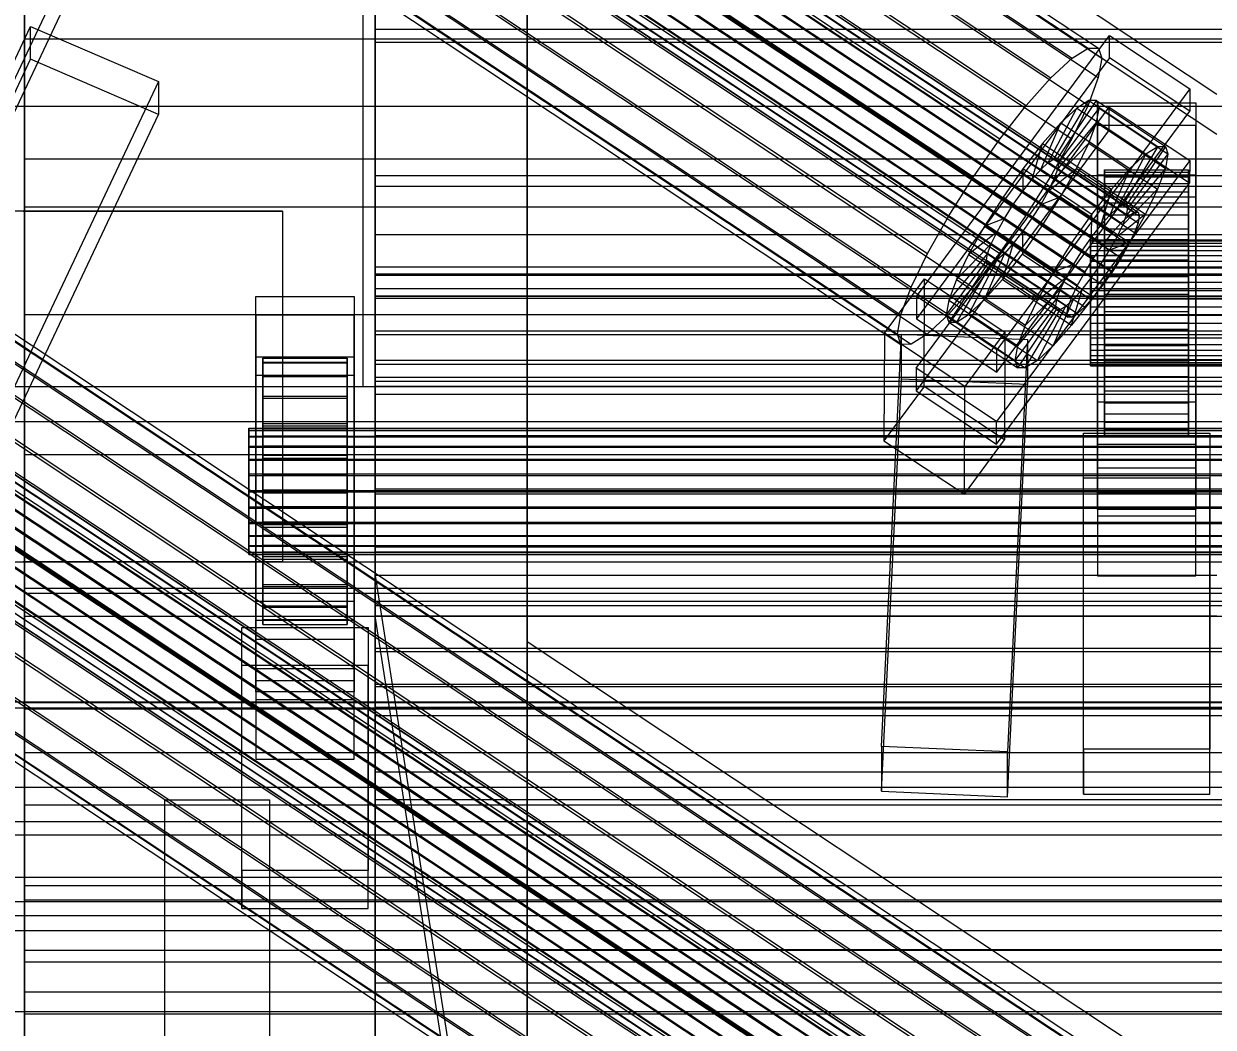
# Model space of a CAD drawing. Header units: millimetres. Extents: x -191664 to 191490, y -197311 to 10263.
# Drawn here: x -300.1 to -130.5, y -28691.4 to -28548.3 of the extents above; entities that cross this region are included whole.
import ezdxf

# ---------------------------------------------------------------- set-up
doc = ezdxf.new("R2010")
doc.units = ezdxf.units.MM
for name, color, linetype, lineweight in [('COTAS_USUARIO', 1, 'Continuous', 0), ('frontal_C01', 7, 'Continuous', 0), ('frontal_C02', 7, 'Continuous', 0), ('frontal_C03', 7, 'Continuous', 0), ('frontal_C03-traverse', 7, 'Continuous', 0), ('frontal_secador', 7, 'Continuous', 0)]:
    doc.layers.add(name, color=color, linetype=linetype, lineweight=lineweight)
doc.dimstyles.new('PLANTA_100', dxfattribs={"dimtxt": 250, "dimasz": 150, "dimexe": 150, "dimexo": 80, "dimgap": 100, "dimtad": 1, "dimtih": 1, "dimtoh": 1, "dimdec": 1, "dimdsep": 46, "dimcen": 0.09, "dimclrd": 1, "dimclre": 1, "dimclrt": 1, "dimadec": 0, "dimazin": 0, "dimtfac": 1, "dimtdec": 4, "dimtofl": 0, "dimtmove": 0, "dimatfit": 3, "dimfxl": 1, "dimtolj": 1, "dimtzin": 0, "dimarcsym": 0})

# ---------------------------------------------------------------- blocks, each defined once
blk = doc.blocks.new('*D111')
at = {"layer": 'COTAS_USUARIO', "color": 1, "lineweight": -2, "transparency": 16777216}
for p, q in [((-80, -27700), (-1350, -27700)), ((-1200, -31850), (-1200, -27850)), ((-80, -32000), (-1350, -32000))]:
    blk.add_line(p, q, dxfattribs=at)
at = {"layer": 'COTAS_USUARIO', "color": 1, "transparency": 16777216}
for points in [[(-1225, -27850), (-1175, -27850), (-1200, -27700)], [(-1225, -31850), (-1175, -31850), (-1200, -32000)]]:
    blk.add_solid(points, dxfattribs=at)
at = {"layer": 'Defpoints', "color": 0, "transparency": 16777216}
for p in [(-1200, -27700), (0, -27700), (0, -32000)]:
    blk.add_point(p, dxfattribs=at)

msp = doc.modelspace()

# ---------------------------------------------------------------- linework, layer by layer
at = {"layer": 'frontal_C01', "color": 252, "true_color": 0x83939a}
for p, q in [((-332.63, -28429.39), (-148.32, -28551.72)), ((-331.18, -28429.38), (-146.87, -28551.71)), ((-334.94, -28430.84), (-150.63, -28553.17)), ((-330.69, -28430.81), (-146.38, -28553.15)), ((-337.95, -28433.62), (-153.64, -28555.96)), ((-331.2, -28433.59), (-146.89, -28555.92)), ((-341.46, -28437.56), (-157.15, -28559.9)), ((-332.66, -28437.52), (-148.35, -28559.85)), ((-160.92, -28564.72), (-345.23, -28442.39)), ((-334.98, -28442.34), (-150.67, -28564.67)), ((-349, -28447.77), (-164.69, -28570.1)), ((-338, -28447.71), (-153.69, -28570.04)), ((-352.52, -28453.33), (-168.21, -28575.66)), ((-341.52, -28453.28), (-157.21, -28575.61)), ((-355.54, -28458.7), (-171.23, -28581.04)), ((-345.29, -28458.65), (-160.98, -28580.98)), ((-349.06, -28463.48), (-164.75, -28585.81)), ((-357.86, -28463.52), (-173.55, -28585.85)), ((-359.33, -28467.45), (-175.02, -28589.78)), ((-352.57, -28467.42), (-168.26, -28589.75)), ((-359.83, -28470.23), (-175.52, -28592.56)), ((-355.58, -28470.2), (-171.28, -28592.54)), ((-359.34, -28471.66), (-175.03, -28593.99)), ((-357.89, -28471.65), (-173.58, -28593.98)), ((-153.64, -28555.96), (-150.63, -28553.17)), ((-150.63, -28553.17), (-148.32, -28551.72)), ((-148.32, -28551.72), (-146.87, -28551.71)), ((-146.38, -28553.15), (-146.89, -28555.92)), ((-146.87, -28551.71), (-146.38, -28553.15)), ((-157.15, -28559.9), (-153.64, -28555.96)), ((-146.89, -28555.92), (-148.35, -28559.85)), ((-160.92, -28564.72), (-157.15, -28559.9)), ((-148.35, -28559.85), (-150.67, -28564.67)), ((-164.69, -28570.1), (-160.92, -28564.72)), ((-150.67, -28564.67), (-153.69, -28570.04)), ((-168.21, -28575.66), (-164.69, -28570.1)), ((-153.69, -28570.04), (-157.21, -28575.61)), ((-332.63, -28572.74), (-148.32, -28695.07)), ((-331.18, -28572.73), (-146.87, -28695.06)), ((-334.94, -28574.19), (-150.63, -28696.52)), ((-330.69, -28574.17), (-146.38, -28696.5)), ((-337.95, -28576.98), (-153.64, -28699.31)), ((-331.2, -28576.94), (-146.89, -28699.27)), ((-171.23, -28581.04), (-168.21, -28575.66)), ((-157.21, -28575.61), (-160.98, -28580.98)), ((-341.46, -28580.92), (-157.15, -28703.25)), ((-332.66, -28580.87), (-148.35, -28703.2)), ((-173.55, -28585.85), (-171.23, -28581.04)), ((-160.98, -28580.98), (-164.75, -28585.81)), ((-160.92, -28708.07), (-345.23, -28585.74)), ((-334.98, -28585.69), (-150.67, -28708.02)), ((-175.02, -28589.78), (-173.55, -28585.85)), ((-164.75, -28585.81), (-168.26, -28589.75)), ((-175.52, -28592.56), (-175.02, -28589.78)), ((-168.26, -28589.75), (-171.28, -28592.54)), ((-349, -28591.12), (-164.69, -28713.45)), ((-338, -28591.06), (-153.69, -28713.39)), ((-175.03, -28593.99), (-175.52, -28592.56)), ((-173.58, -28593.98), (-175.03, -28593.99)), ((-171.28, -28592.54), (-173.58, -28593.98)), ((-352.52, -28596.68), (-168.21, -28719.01)), ((-341.52, -28596.63), (-157.21, -28718.96)), ((-355.54, -28602.05), (-171.23, -28724.39)), ((-345.29, -28602), (-160.98, -28724.34)), ((-357.86, -28606.87), (-173.55, -28729.2)), ((-349.06, -28606.83), (-164.75, -28729.16)), ((-359.33, -28610.8), (-175.02, -28733.13)), ((-352.57, -28610.77), (-168.26, -28733.1)), ((-359.83, -28613.58), (-175.52, -28735.91)), ((-355.58, -28613.56), (-171.28, -28735.89)), ((-359.34, -28615.01), (-175.03, -28737.34)), ((-357.89, -28615), (-173.58, -28737.33))]:
    msp.add_line(p, q, dxfattribs=at)
at = {"layer": 'frontal_C01', "color": 9, "true_color": 0xbac6cb}
for p, q in [((-356.35, -28433.76), (-142.55, -28575.66)), ((-355.53, -28433.25), (-141.73, -28575.15)), ((-355.02, -28433.24), (-141.22, -28575.15)), ((-354.84, -28433.75), (-141.04, -28575.66)), ((-358.66, -28436.14), (-144.86, -28578.05)), ((-357.42, -28434.75), (-143.62, -28576.65)), ((-355.54, -28436.13), (-141.74, -28578.03)), ((-355.02, -28434.74), (-141.22, -28576.64)), ((-146.2, -28579.76), (-360, -28437.85)), ((-356.36, -28437.83), (-142.56, -28579.74)), ((-361.33, -28439.76), (-147.53, -28581.66)), ((-357.43, -28439.74), (-143.64, -28581.64)), ((-362.58, -28441.73), (-148.78, -28583.63)), ((-358.68, -28441.71), (-144.88, -28583.61)), ((-363.65, -28443.63), (-149.85, -28585.54)), ((-360.02, -28443.62), (-146.22, -28585.52)), ((-364.47, -28445.34), (-150.67, -28587.24)), ((-361.35, -28445.32), (-147.55, -28587.23)), ((-365.17, -28447.72), (-151.37, -28589.62)), ((-364.99, -28446.73), (-151.19, -28588.64)), ((-364.99, -28448.22), (-151.2, -28590.13)), ((-364.48, -28448.22), (-150.68, -28590.13)), ((-363.66, -28447.71), (-149.86, -28589.61)), ((-362.6, -28446.72), (-148.8, -28588.62)), ((-142.55, -28575.66), (-141.73, -28575.15)), ((-141.73, -28575.15), (-141.22, -28575.15)), ((-141.22, -28575.15), (-141.04, -28575.66)), ((-356.35, -28577.11), (-142.55, -28719.01)), ((-355.53, -28576.6), (-141.73, -28718.5)), ((-355.02, -28576.59), (-141.22, -28718.5)), ((-354.84, -28577.1), (-141.04, -28719.01)), ((-144.86, -28578.05), (-143.62, -28576.65)), ((-143.62, -28576.65), (-142.55, -28575.66)), ((-141.22, -28576.64), (-141.74, -28578.03)), ((-141.04, -28575.66), (-141.22, -28576.64)), ((-357.42, -28578.1), (-143.62, -28720)), ((-355.02, -28578.09), (-141.22, -28719.99)), ((-146.2, -28579.76), (-144.86, -28578.05)), ((-141.74, -28578.03), (-142.56, -28579.74)), ((-358.66, -28579.49), (-144.86, -28721.4)), ((-355.54, -28579.48), (-141.74, -28721.38)), ((-148, -28579.54), (-148, -28579.08)), ((-148, -28579.08), (-148, -28579.24)), ((-148, -28579.08), (148, -28579.08)), ((-148, -28579.24), (-148, -28580)), ((-148, -28579.24), (148, -28579.24)), ((-148, -28580.58), (-148, -28579.54)), ((-148, -28579.54), (148, -28579.54)), ((-148, -28580), (-148, -28581.31)), ((-148, -28580), (148, -28580)), ((-147.53, -28581.66), (-146.2, -28579.76)), ((-142.56, -28579.74), (-143.64, -28581.64)), ((-146.2, -28723.11), (-360, -28581.2)), ((-356.36, -28581.19), (-142.56, -28723.09)), ((-148.78, -28583.63), (-147.53, -28581.66)), ((-148, -28582.12), (-148, -28580.58)), ((-148, -28580.58), (148, -28580.58)), ((-148, -28581.31), (-148, -28583.08)), ((-148, -28581.31), (148, -28581.31)), ((-148, -28584.07), (-148, -28582.12)), ((-148, -28582.12), (148, -28582.12)), ((-143.64, -28581.64), (-144.88, -28583.61)), ((-361.33, -28583.11), (-147.53, -28725.01)), ((-357.43, -28583.09), (-143.64, -28724.99)), ((-149.85, -28585.54), (-148.78, -28583.63)), ((-148, -28583.08), (-148, -28585.18)), ((-148, -28583.08), (148, -28583.08)), ((-144.88, -28583.61), (-146.22, -28585.52)), ((-362.58, -28585.08), (-148.78, -28726.98)), ((-358.68, -28585.06), (-144.88, -28726.97)), ((-150.67, -28587.24), (-149.85, -28585.54)), ((-148, -28586.3), (-148, -28584.07)), ((-148, -28584.07), (148, -28584.07)), ((-148, -28585.18), (-148, -28587.49)), ((148, -28585.18), (-148, -28585.18)), ((-146.22, -28585.52), (-147.55, -28587.23)), ((-363.65, -28586.98), (-149.85, -28728.89)), ((-360.02, -28586.97), (-146.22, -28728.87)), ((-151.19, -28588.64), (-150.67, -28587.24)), ((-147.55, -28587.23), (-148.8, -28588.62)), ((-148, -28588.64), (-148, -28586.3)), ((-148, -28586.3), (148, -28586.3)), ((-364.47, -28588.69), (-150.67, -28730.6)), ((-361.35, -28588.68), (-147.55, -28730.58)), ((-151.37, -28589.62), (-151.19, -28588.64)), ((-148.8, -28588.62), (-149.86, -28589.61)), ((-148, -28587.49), (-148, -28589.83)), ((-148, -28587.49), (148, -28587.49)), ((-148, -28590.95), (-148, -28588.64)), ((-148, -28588.64), (148, -28588.64)), ((-364.99, -28590.08), (-151.19, -28731.99)), ((-362.6, -28590.07), (-148.8, -28731.98)), ((-151.2, -28590.13), (-151.37, -28589.62)), ((-150.68, -28590.13), (-151.2, -28590.13)), ((-149.86, -28589.61), (-150.68, -28590.13)), ((-148, -28589.83), (-148, -28592.06)), ((-148, -28589.83), (148, -28589.83)), ((-365.17, -28591.07), (-151.37, -28732.97)), ((-364.99, -28591.57), (-151.2, -28733.48)), ((-364.48, -28591.57), (-150.68, -28733.48)), ((-363.66, -28591.06), (-149.86, -28732.96)), ((-148, -28593.06), (-148, -28590.95)), ((-148, -28590.95), (148, -28590.95)), ((-148, -28592.06), (-148, -28594.01)), ((-148, -28592.06), (148, -28592.06)), ((-148, -28594.82), (-148, -28593.06)), ((-148, -28593.06), (148, -28593.06)), ((-148, -28594.01), (-148, -28595.56)), ((-148, -28594.01), (148, -28594.01)), ((-148, -28596.13), (-148, -28594.82)), ((-148, -28594.82), (148, -28594.82)), ((-148, -28595.56), (-148, -28596.59)), ((-148, -28595.56), (148, -28595.56)), ((-148, -28596.89), (-148, -28596.13)), ((-148, -28596.13), (148, -28596.13)), ((-148, -28596.59), (-148, -28597.05)), ((-148, -28596.59), (148, -28596.59)), ((-148, -28597.05), (-148, -28596.89)), ((-148, -28596.89), (148, -28596.89)), ((-148, -28597.05), (148, -28597.05))]:
    msp.add_line(p, q, dxfattribs=at)
at = {"layer": 'frontal_C01', "color": 139, "true_color": 0x345e4e}
for p, q in [((-130, -28558.32), (-228.3, -28493.07)), ((-228.3, -28493.07), (-228.3, -28636.42)), ((-228.3, -28642.11), (-228.3, -28498.76)), ((-228.3, -28498.76), (-130, -28564)), ((-130, -28701.67), (-228.3, -28636.42)), ((-228.3, -28636.42), (-228.3, -28779.77)), ((-228.3, -28636.42), (-228.3, -28642.11)), ((-228.3, -28785.46), (-228.3, -28642.11)), ((-228.3, -28642.11), (-130, -28707.35))]:
    msp.add_line(p, q, dxfattribs=at)
at = {"layer": 'frontal_C01', "color": 8, "true_color": 0x697a83}
for p, q in [((-300, -28521.48), (-300, -28567.58)), ((-300, -28589.77), (-300, -28545.3)), ((-300, -28567.58), (-300, -28609.75)), ((300, -28567.58), (-300, -28567.58)), ((-300, -28628.81), (-300, -28589.77)), ((300, -28589.77), (-300, -28589.77)), ((-300, -28609.75), (-300, -28645.12)), ((300, -28609.75), (-300, -28609.75)), ((-300, -28659.74), (-300, -28628.81)), ((300, -28628.81), (-300, -28628.81)), ((-300, -28645.12), (-300, -28671.27)), ((300, -28645.12), (-300, -28645.12)), ((-300, -28680.47), (-300, -28659.74)), ((300, -28659.74), (-300, -28659.74)), ((-300, -28671.27), (-300, -28686.44)), ((300, -28671.27), (-300, -28671.27)), ((-300, -28689.57), (-300, -28680.47)), ((300, -28680.47), (-300, -28680.47)), ((-300, -28686.44), (-300, -28689.57)), ((300, -28686.44), (-300, -28686.44)), ((300, -28689.57), (-300, -28689.57))]:
    msp.add_line(p, q, dxfattribs=at)
at = {"layer": 'frontal_C01', "color": 139, "true_color": 0x354b57}
for p, q in [((-172.81, -28587.15), (-145.28, -28549.92)), ((-145.29, -28553.12), (-145.28, -28549.92)), ((-145.28, -28549.92), (-133.81, -28557.53)), ((-145.29, -28553.12), (-172.82, -28590.36)), ((-133.82, -28560.73), (-145.29, -28553.12)), ((-133.81, -28557.53), (-161.34, -28594.77)), ((-133.81, -28557.53), (-133.82, -28560.73)), ((-172.85, -28597.4), (-145.32, -28560.16)), ((-147, -28562.75), (-147, -28559.55)), ((-147, -28559.55), (-133, -28559.55)), ((-147, -28605.03), (-147, -28559.55)), ((-145.33, -28563.36), (-145.32, -28560.16)), ((-145.32, -28560.16), (-133.85, -28567.77)), ((-133, -28559.55), (-133, -28562.75)), ((-133, -28559.55), (-133, -28605.03)), ((-161.35, -28597.97), (-133.82, -28560.73)), ((-145.33, -28563.36), (-172.86, -28600.6)), ((-133, -28562.75), (-147, -28562.75)), ((-147, -28562.75), (-147, -28608.23)), ((-133.86, -28570.97), (-145.33, -28563.36)), ((-133, -28608.23), (-133, -28562.75)), ((-133.85, -28567.77), (-161.38, -28605.01)), ((-133.85, -28567.77), (-133.86, -28570.97)), ((-147, -28573), (-147, -28569.8)), ((-147, -28569.8), (-133, -28569.8)), ((-147, -28615.27), (-147, -28569.8)), ((-133, -28569.8), (-133, -28573)), ((-133, -28569.8), (-133, -28615.27)), ((-161.39, -28608.21), (-133.86, -28570.97)), ((-133, -28573), (-147, -28573)), ((-147, -28573), (-147, -28618.47)), ((-133, -28618.47), (-133, -28573)), ((-177.39, -28592.4), (-171.66, -28584.64)), ((-171.72, -28600.01), (-171.66, -28584.64)), ((-171.66, -28584.64), (-160.19, -28592.25)), ((-172.81, -28587.15), (-172.82, -28590.36)), ((-161.34, -28594.77), (-172.81, -28587.15)), ((-172.82, -28590.36), (-161.35, -28597.97)), ((-160.19, -28592.25), (-165.93, -28600.01)), ((-160.19, -28592.25), (-160.25, -28607.62)), ((-177.81, -28651.36), (-174.94, -28592.54)), ((-177.39, -28592.4), (-177.45, -28607.77)), ((-165.93, -28600.01), (-177.39, -28592.4)), ((-174.94, -28598.94), (-174.94, -28592.54)), ((-174.94, -28592.54), (-156.96, -28593.32)), ((-156.96, -28593.32), (-159.83, -28652.14)), ((-156.96, -28593.32), (-156.96, -28599.73)), ((-161.35, -28597.97), (-161.34, -28594.77)), ((-172.85, -28597.4), (-172.86, -28600.6)), ((-161.38, -28605.01), (-172.85, -28597.4)), ((-177.81, -28657.76), (-174.94, -28598.94)), ((-156.96, -28599.73), (-174.94, -28598.94)), ((-171.72, -28600.01), (-177.45, -28607.77)), ((-172.86, -28600.6), (-161.39, -28608.21)), ((-160.25, -28607.62), (-171.72, -28600.01)), ((-165.98, -28615.38), (-165.93, -28600.01)), ((-159.83, -28658.55), (-156.96, -28599.73)), ((-147, -28617.54), (-147, -28602.17)), ((-147, -28602.17), (-133, -28602.17)), ((-147, -28611.64), (-147, -28602.17)), ((-133, -28602.17), (-133, -28617.54)), ((-133, -28602.17), (-133, -28611.64)), ((-161.39, -28608.21), (-161.38, -28605.01)), ((-133, -28605.03), (-147, -28605.03)), ((-147, -28605.03), (-147, -28608.23)), ((-133, -28608.23), (-133, -28605.03)), ((-165.98, -28615.38), (-160.25, -28607.62)), ((-149, -28613.06), (-149, -28606.65)), ((-149, -28606.65), (-131, -28606.65)), ((-149, -28651.75), (-149, -28606.65)), ((-131, -28606.65), (-131, -28613.06)), ((-131, -28606.65), (-131, -28651.75)), ((-177.45, -28607.77), (-165.98, -28615.38)), ((-147, -28608.23), (-133, -28608.23)), ((-133, -28611.64), (-147, -28611.64)), ((-147, -28611.64), (-147, -28627.01)), ((-133, -28627.01), (-133, -28611.64)), ((-131, -28613.06), (-149, -28613.06)), ((-149, -28658.15), (-149, -28613.06)), ((-131, -28658.15), (-131, -28613.06)), ((-133, -28615.27), (-147, -28615.27)), ((-147, -28615.27), (-147, -28618.47)), ((-133, -28618.47), (-133, -28615.27)), ((-133, -28617.54), (-147, -28617.54)), ((-147, -28617.54), (-147, -28627.01)), ((-133, -28627.01), (-133, -28617.54)), ((-147, -28618.47), (-133, -28618.47)), ((-147, -28627.01), (-133, -28627.01)), ((-425, -28645.87), (425, -28645.87)), ((-159.83, -28652.14), (-177.81, -28651.36)), ((-177.81, -28651.36), (-177.81, -28657.76)), ((-131, -28651.75), (-149, -28651.75)), ((-149, -28651.75), (-149, -28658.15)), ((-131, -28658.15), (-131, -28651.75)), ((-159.83, -28658.55), (-159.83, -28652.14)), ((425, -28657.24), (-425, -28657.24)), ((-177.81, -28657.76), (-159.83, -28658.55)), ((-149, -28658.15), (-131, -28658.15)), ((425, -28662.13), (-425, -28662.13)), ((-425, -28673.5), (425, -28673.5))]:
    msp.add_line(p, q, dxfattribs=at)
at = {"layer": 'frontal_C01', "color": 155, "true_color": 0x617580}
for p, q in [((-153.2, -28567.54), (-148.23, -28559.22)), ((-152.69, -28567.54), (-147.14, -28559.21)), ((-148.23, -28559.22), (-149.95, -28560.3)), ((-147.14, -28559.21), (-148.23, -28559.22)), ((-148.23, -28559.22), (-138.4, -28565.74)), ((-147.14, -28559.21), (-137.31, -28565.74)), ((-146.78, -28560.29), (-147.14, -28559.21)), ((-154.02, -28568.05), (-149.95, -28560.3)), ((-152.51, -28568.04), (-146.78, -28560.29)), ((-149.95, -28560.3), (-152.21, -28562.39)), ((-149.95, -28560.3), (-140.12, -28566.83)), ((-147.15, -28562.36), (-146.78, -28560.29)), ((-146.78, -28560.29), (-136.95, -28566.81)), ((-155.08, -28569.04), (-152.21, -28562.39)), ((-152.21, -28562.39), (-154.83, -28565.34)), ((-152.69, -28569.03), (-147.15, -28562.36)), ((-152.21, -28562.39), (-142.38, -28568.91)), ((-148.25, -28565.3), (-147.15, -28562.36)), ((-147.15, -28562.36), (-137.32, -28568.89)), ((-154.83, -28565.34), (-157.65, -28568.94)), ((-156.33, -28570.44), (-154.83, -28565.34)), ((-154.83, -28565.34), (-145, -28571.86)), ((-153.21, -28570.42), (-148.25, -28565.3)), ((-149.99, -28568.9), (-148.25, -28565.3)), ((-148.25, -28565.3), (-138.42, -28571.83)), ((-140.12, -28566.83), (-144.19, -28574.58)), ((-138.4, -28565.74), (-143.37, -28574.06)), ((-137.31, -28565.74), (-142.86, -28574.06)), ((-136.95, -28566.81), (-142.68, -28574.57)), ((-142.38, -28568.91), (-140.12, -28566.83)), ((-140.12, -28566.83), (-138.4, -28565.74)), ((-138.4, -28565.74), (-137.31, -28565.74)), ((-136.95, -28566.81), (-137.32, -28568.89)), ((-137.31, -28565.74), (-136.95, -28566.81)), ((-155.08, -28569.04), (-154.02, -28568.05)), ((-154.02, -28568.05), (-153.2, -28567.54)), ((-144.19, -28574.58), (-154.02, -28568.05)), ((-143.37, -28574.06), (-153.2, -28567.54)), ((-153.2, -28567.54), (-152.69, -28567.54)), ((-142.86, -28574.06), (-152.69, -28567.54)), ((-152.69, -28567.54), (-152.51, -28568.04)), ((-152.51, -28568.04), (-152.69, -28569.03)), ((-142.68, -28574.57), (-152.51, -28568.04)), ((-157.65, -28568.94), (-160.47, -28572.97)), ((-157.65, -28568.94), (-157.66, -28572.14)), ((-147.82, -28575.47), (-157.65, -28568.94)), ((-156.33, -28570.44), (-155.08, -28569.04)), ((-145.26, -28575.56), (-155.08, -28569.04)), ((-154.03, -28572.13), (-149.99, -28568.9)), ((-152.69, -28569.03), (-153.21, -28570.42)), ((-142.86, -28575.55), (-152.69, -28569.03)), ((-152.25, -28572.92), (-149.99, -28568.9)), ((-149.99, -28568.9), (-140.16, -28575.43)), ((-146, -28579.08), (-146, -28569.1)), ((-146, -28569.1), (-146, -28569.44)), ((-146, -28569.1), (-134, -28569.1)), ((-146, -28570.07), (-146, -28569.1)), ((-146, -28579.24), (-146, -28569.44)), ((-146, -28569.44), (-146, -28571.04)), ((-146, -28569.44), (-134, -28569.44)), ((-146, -28579.54), (-146, -28570.07)), ((-146, -28570.07), (-134, -28570.07)), ((-146, -28572.25), (-146, -28570.07)), ((-142.38, -28568.91), (-145.26, -28575.56)), ((-145, -28571.86), (-142.38, -28568.91)), ((-137.32, -28568.89), (-142.86, -28575.55)), ((-137.32, -28568.89), (-138.42, -28571.83)), ((-134, -28569.44), (-134, -28569.1)), ((-134, -28569.1), (-134, -28579.08)), ((-134, -28569.1), (-134, -28570.07)), ((-134, -28571.04), (-134, -28569.44)), ((-134, -28569.44), (-134, -28579.24)), ((-134, -28570.07), (-134, -28579.54)), ((-134, -28570.07), (-134, -28572.25)), ((-157.66, -28572.14), (-156.33, -28570.44)), ((-146.5, -28576.96), (-156.33, -28570.44)), ((-153.21, -28570.42), (-154.03, -28572.13)), ((-143.38, -28576.94), (-153.21, -28570.42)), ((-147.82, -28575.47), (-145, -28571.86)), ((-145, -28571.86), (-146.5, -28576.96)), ((-146, -28580), (-146, -28571.04)), ((-146, -28571.04), (-146, -28573.8)), ((-146, -28571.04), (-134, -28571.04)), ((-138.42, -28571.83), (-143.38, -28576.94)), ((-138.42, -28571.83), (-140.16, -28575.43)), ((-134, -28573.8), (-134, -28571.04)), ((-134, -28571.04), (-134, -28580)), ((-160.47, -28572.97), (-163.1, -28577.13)), ((-159, -28574.05), (-160.47, -28572.97)), ((-160.47, -28572.97), (-150.64, -28579.49)), ((-159, -28574.05), (-157.66, -28572.14)), ((-157.66, -28572.14), (-147.83, -28578.67)), ((-154.03, -28572.13), (-155.1, -28574.03)), ((-155.1, -28574.03), (-152.25, -28572.92)), ((-154.88, -28577.09), (-152.25, -28572.92)), ((-144.2, -28578.65), (-154.03, -28572.13)), ((-152.25, -28572.92), (-142.42, -28579.45)), ((-146, -28580.58), (-146, -28572.25)), ((-146, -28572.25), (-134, -28572.25)), ((-146, -28575.52), (-146, -28572.25)), ((-134, -28572.25), (-134, -28580.58)), ((-134, -28572.25), (-134, -28575.52)), ((-160.25, -28576.02), (-159, -28574.05)), ((-149.17, -28580.57), (-159, -28574.05)), ((-155.1, -28574.03), (-156.35, -28576)), ((-145.27, -28580.56), (-155.1, -28574.03)), ((-146, -28581.31), (-146, -28573.8)), ((-146, -28573.8), (-146, -28577.53)), ((-146, -28573.8), (-134, -28573.8)), ((-144.19, -28574.58), (-145.26, -28575.56)), ((-140.16, -28575.43), (-144.2, -28578.65)), ((-143.37, -28574.06), (-144.19, -28574.58)), ((-142.86, -28574.06), (-143.37, -28574.06)), ((-142.68, -28574.57), (-142.86, -28574.06)), ((-142.86, -28575.55), (-142.68, -28574.57)), ((-140.16, -28575.43), (-142.42, -28579.45)), ((-134, -28577.53), (-134, -28573.8)), ((-134, -28573.8), (-134, -28581.31)), ((-163.1, -28577.13), (-165.37, -28581.15)), ((-160.25, -28576.02), (-163.1, -28577.13)), ((-163.1, -28577.13), (-153.27, -28583.65)), ((-161.32, -28577.93), (-160.25, -28576.02)), ((-150.42, -28582.55), (-160.25, -28576.02)), ((-157.7, -28581.11), (-154.88, -28577.09)), ((-156.35, -28576), (-157.69, -28577.91)), ((-156.35, -28576), (-154.88, -28577.09)), ((-146.52, -28582.53), (-156.35, -28576)), ((-154.88, -28577.09), (-145.05, -28583.61)), ((-150.64, -28579.49), (-147.82, -28575.47)), ((-147.83, -28578.67), (-147.82, -28575.47)), ((-146.5, -28576.96), (-147.83, -28578.67)), ((-145.26, -28575.56), (-146.5, -28576.96)), ((-146, -28582.12), (-146, -28575.52)), ((-146, -28575.52), (-134, -28575.52)), ((-146, -28579.64), (-146, -28575.52)), ((-144.2, -28578.65), (-143.38, -28576.94)), ((-143.38, -28576.94), (-142.86, -28575.55)), ((-134, -28575.52), (-134, -28582.12)), ((-134, -28575.52), (-134, -28579.64)), ((-161.32, -28577.93), (-165.37, -28581.15)), ((-162.14, -28579.63), (-161.32, -28577.93)), ((-151.49, -28584.45), (-161.32, -28577.93)), ((-157.69, -28577.91), (-159.02, -28579.62)), ((-157.69, -28577.91), (-157.7, -28581.11)), ((-147.86, -28584.43), (-157.69, -28577.91)), ((-147.83, -28578.67), (-149.17, -28580.57)), ((-146, -28583.08), (-146, -28577.53)), ((-146, -28577.53), (-146, -28581.98)), ((-146, -28577.53), (-134, -28577.53)), ((-145.27, -28580.56), (-144.2, -28578.65)), ((-134, -28581.98), (-134, -28577.53)), ((-134, -28577.53), (-134, -28583.08)), ((-162.14, -28579.63), (-167.1, -28584.75)), ((-162.66, -28581.02), (-162.14, -28579.63)), ((-152.31, -28586.16), (-162.14, -28579.63)), ((-159.02, -28579.62), (-160.52, -28584.72)), ((-159.02, -28579.62), (-160.27, -28581.01)), ((-149.19, -28586.14), (-159.02, -28579.62)), ((-153.27, -28583.65), (-150.64, -28579.49)), ((-150.64, -28579.49), (-149.17, -28580.57)), ((-146, -28579.24), (-146, -28579.08)), ((-134, -28579.08), (-146, -28579.08)), ((-146, -28579.08), (-146, -28579.54)), ((-146, -28580), (-146, -28579.24)), ((-134, -28579.24), (-146, -28579.24)), ((-134, -28579.54), (-146, -28579.54)), ((-146, -28579.54), (-146, -28580.58)), ((-146, -28584.07), (-146, -28579.64)), ((-146, -28579.64), (-134, -28579.64)), ((-146, -28584.33), (-146, -28579.64)), ((-146, -28581.31), (-146, -28580)), ((-134, -28580), (-146, -28580)), ((-142.42, -28579.45), (-145.27, -28580.56)), ((-142.42, -28579.45), (-145.05, -28583.61)), ((-134, -28579.08), (-134, -28579.24)), ((-134, -28579.54), (-134, -28579.08)), ((-134, -28579.24), (-134, -28580)), ((-134, -28580.58), (-134, -28579.54)), ((-134, -28579.64), (-134, -28584.07)), ((-134, -28579.64), (-134, -28584.33)), ((-134, -28580), (-134, -28581.31)), ((-162.84, -28582.01), (-168.57, -28589.77)), ((-162.66, -28581.02), (-168.2, -28587.69)), ((-165.37, -28581.15), (-167.1, -28584.75)), ((-161.33, -28582), (-165.4, -28589.75)), ((-165.37, -28581.15), (-155.54, -28587.67)), ((-160.27, -28581.01), (-163.14, -28587.66)), ((-162.84, -28582.01), (-162.66, -28581.02)), ((-162.66, -28582.52), (-162.84, -28582.01)), ((-153.01, -28588.53), (-162.84, -28582.01)), ((-152.83, -28587.55), (-162.66, -28581.02)), ((-161.33, -28582), (-162.15, -28582.51)), ((-160.27, -28581.01), (-161.33, -28582)), ((-151.5, -28588.53), (-161.33, -28582)), ((-160.52, -28584.72), (-157.7, -28581.11)), ((-150.44, -28587.54), (-160.27, -28581.01)), ((-157.7, -28581.11), (-147.87, -28587.63)), ((-149.17, -28580.57), (-150.42, -28582.55)), ((-146.52, -28582.53), (-145.27, -28580.56)), ((-134, -28580.58), (-146, -28580.58)), ((-146, -28580.58), (-146, -28582.12)), ((-146, -28583.08), (-146, -28581.31)), ((-134, -28581.31), (-146, -28581.31)), ((-146, -28581.98), (-146, -28585.18)), ((-134, -28581.98), (-146, -28581.98)), ((-146, -28581.98), (-146, -28586.85)), ((-134, -28582.12), (-146, -28582.12)), ((-146, -28582.12), (-146, -28584.07)), ((-134, -28582.12), (-134, -28580.58)), ((-134, -28581.31), (-134, -28583.08)), ((-134, -28585.18), (-134, -28581.98)), ((-134, -28586.85), (-134, -28581.98)), ((-134, -28584.07), (-134, -28582.12)), ((-162.66, -28582.52), (-168.21, -28590.84)), ((-162.15, -28582.51), (-167.12, -28590.83)), ((-162.15, -28582.51), (-162.66, -28582.52)), ((-152.83, -28589.04), (-162.66, -28582.52)), ((-152.32, -28589.04), (-162.15, -28582.51)), ((-155.54, -28587.67), (-153.27, -28583.65)), ((-153.27, -28583.65), (-150.42, -28582.55)), ((-150.42, -28582.55), (-151.49, -28584.45)), ((-145.05, -28583.61), (-147.87, -28587.63)), ((-147.86, -28584.43), (-146.52, -28582.53)), ((-145.05, -28583.61), (-146.52, -28582.53)), ((-146, -28585.18), (-146, -28583.08)), ((-134, -28583.08), (-146, -28583.08)), ((-134, -28583.08), (-134, -28585.18)), ((-167.1, -28584.75), (-168.2, -28587.69)), ((-167.1, -28584.75), (-157.27, -28591.27)), ((-163.14, -28587.66), (-160.52, -28584.72)), ((-160.52, -28584.72), (-150.69, -28591.24)), ((-155.54, -28587.67), (-151.49, -28584.45)), ((-151.49, -28584.45), (-152.31, -28586.16)), ((-149.19, -28586.14), (-147.86, -28584.43)), ((-147.87, -28587.63), (-147.86, -28584.43)), ((-134, -28584.07), (-146, -28584.07)), ((-146, -28584.07), (-146, -28586.3)), ((-146, -28586.3), (-146, -28584.33)), ((-146, -28584.33), (-134, -28584.33)), ((-146, -28589.28), (-146, -28584.33)), ((-146, -28585.18), (-134, -28585.18)), ((-146, -28587.49), (-146, -28585.18)), ((-134, -28586.3), (-134, -28584.07)), ((-134, -28584.33), (-134, -28586.3)), ((-134, -28584.33), (-134, -28589.28)), ((-134, -28585.18), (-134, -28587.49)), ((-157.27, -28591.27), (-152.31, -28586.16)), ((-152.31, -28586.16), (-152.83, -28587.55)), ((-150.69, -28591.24), (-149.19, -28586.14)), ((-150.44, -28587.54), (-149.19, -28586.14)), ((-134, -28586.3), (-146, -28586.3)), ((-146, -28586.3), (-146, -28588.64)), ((-146, -28587.49), (-146, -28586.85)), ((-146, -28586.85), (-146, -28591.8)), ((-146, -28586.85), (-134, -28586.85)), ((-134, -28588.64), (-134, -28586.3)), ((-134, -28591.8), (-134, -28586.85)), ((-134, -28586.85), (-134, -28587.49)), ((-168.2, -28587.69), (-168.57, -28589.77)), ((-168.2, -28587.69), (-158.37, -28594.21)), ((-165.4, -28589.75), (-163.14, -28587.66)), ((-163.14, -28587.66), (-153.31, -28594.19)), ((-158.74, -28596.29), (-153.01, -28588.53)), ((-158.37, -28594.21), (-152.83, -28587.55)), ((-157.27, -28591.27), (-155.54, -28587.67)), ((-155.57, -28596.28), (-151.5, -28588.53)), ((-153.31, -28594.19), (-150.44, -28587.54)), ((-152.83, -28587.55), (-153.01, -28588.53)), ((-153.01, -28588.53), (-152.83, -28589.04)), ((-152.32, -28589.04), (-151.5, -28588.53)), ((-151.5, -28588.53), (-150.44, -28587.54)), ((-147.87, -28587.63), (-150.69, -28591.24)), ((-146, -28589.83), (-146, -28587.49)), ((-134, -28587.49), (-146, -28587.49)), ((-146, -28588.64), (-146, -28589.28)), ((-134, -28588.64), (-146, -28588.64)), ((-146, -28588.64), (-146, -28590.95)), ((-134, -28587.49), (-134, -28589.83)), ((-134, -28589.28), (-134, -28588.64)), ((-134, -28590.95), (-134, -28588.64)), ((-168.57, -28589.77), (-168.21, -28590.84)), ((-168.57, -28589.77), (-158.74, -28596.29)), ((-167.12, -28590.83), (-165.4, -28589.75)), ((-165.4, -28589.75), (-155.57, -28596.28)), ((-158.38, -28597.36), (-152.83, -28589.04)), ((-157.29, -28597.36), (-152.32, -28589.04)), ((-152.83, -28589.04), (-152.32, -28589.04)), ((-146, -28589.28), (-134, -28589.28)), ((-146, -28594.15), (-146, -28589.28)), ((-146, -28592.06), (-146, -28589.83)), ((-146, -28589.83), (-146, -28591.8)), ((-134, -28589.83), (-146, -28589.83)), ((-134, -28589.28), (-134, -28594.15)), ((-134, -28591.8), (-134, -28589.83)), ((-134, -28589.83), (-134, -28592.06)), ((-168.21, -28590.84), (-167.12, -28590.83)), ((-168.21, -28590.84), (-158.38, -28597.36)), ((-167.12, -28590.83), (-157.29, -28597.36)), ((-158.37, -28594.21), (-157.27, -28591.27)), ((-150.69, -28591.24), (-153.31, -28594.19)), ((-146, -28590.95), (-146, -28594.15)), ((-134, -28590.95), (-146, -28590.95)), ((-146, -28590.95), (-146, -28593.06)), ((-146, -28591.8), (-146, -28596.49)), ((-146, -28591.8), (-134, -28591.8)), ((-146, -28594.01), (-146, -28592.06)), ((-146, -28592.06), (-146, -28596.49)), ((-134, -28592.06), (-146, -28592.06)), ((-134, -28594.15), (-134, -28590.95)), ((-134, -28593.06), (-134, -28590.95)), ((-134, -28596.49), (-134, -28591.8)), ((-134, -28596.49), (-134, -28592.06)), ((-134, -28592.06), (-134, -28594.01)), ((-146, -28593.06), (-146, -28598.6)), ((-134, -28593.06), (-146, -28593.06)), ((-146, -28593.06), (-146, -28594.82)), ((-146, -28595.56), (-146, -28594.01)), ((-146, -28594.01), (-146, -28600.61)), ((-134, -28594.01), (-146, -28594.01)), ((-134, -28598.6), (-134, -28593.06)), ((-134, -28594.82), (-134, -28593.06)), ((-134, -28600.61), (-134, -28594.01)), ((-134, -28594.01), (-134, -28595.56)), ((-158.74, -28596.29), (-158.37, -28594.21)), ((-153.31, -28594.19), (-155.57, -28596.28)), ((-146, -28594.15), (-134, -28594.15)), ((-146, -28598.6), (-146, -28594.15)), ((-146, -28594.82), (-146, -28602.33)), ((-134, -28594.82), (-146, -28594.82)), ((-146, -28594.82), (-146, -28596.13)), ((-146, -28596.59), (-146, -28595.56)), ((-146, -28595.56), (-146, -28603.88)), ((-134, -28595.56), (-146, -28595.56)), ((-134, -28594.15), (-134, -28598.6)), ((-134, -28602.33), (-134, -28594.82)), ((-134, -28596.13), (-134, -28594.82)), ((-134, -28603.88), (-134, -28595.56)), ((-134, -28595.56), (-134, -28596.59)), ((-158.38, -28597.36), (-158.74, -28596.29)), ((-157.29, -28597.36), (-158.38, -28597.36)), ((-155.57, -28596.28), (-157.29, -28597.36)), ((-146, -28596.13), (-146, -28605.1)), ((-134, -28596.13), (-146, -28596.13)), ((-146, -28596.13), (-146, -28596.89)), ((-146, -28596.49), (-146, -28600.61)), ((-146, -28596.49), (-134, -28596.49)), ((-146, -28597.05), (-146, -28596.59)), ((-146, -28596.59), (-146, -28606.07)), ((-134, -28596.59), (-146, -28596.59)), ((-146, -28596.89), (-146, -28606.7)), ((-134, -28596.89), (-146, -28596.89)), ((-146, -28596.89), (-146, -28597.05)), ((-146, -28597.05), (-146, -28607.03)), ((-134, -28597.05), (-146, -28597.05)), ((-134, -28605.1), (-134, -28596.13)), ((-134, -28596.89), (-134, -28596.13)), ((-134, -28600.61), (-134, -28596.49)), ((-134, -28606.07), (-134, -28596.59)), ((-134, -28596.59), (-134, -28597.05)), ((-134, -28606.7), (-134, -28596.89)), ((-134, -28597.05), (-134, -28596.89)), ((-134, -28607.03), (-134, -28597.05)), ((-146, -28598.6), (-134, -28598.6)), ((-146, -28602.33), (-146, -28598.6)), ((-134, -28598.6), (-134, -28602.33)), ((-146, -28600.61), (-146, -28603.88)), ((-146, -28600.61), (-134, -28600.61)), ((-134, -28603.88), (-134, -28600.61)), ((-146, -28602.33), (-134, -28602.33)), ((-146, -28605.1), (-146, -28602.33)), ((-134, -28602.33), (-134, -28605.1)), ((-146, -28603.88), (-146, -28606.07)), ((-146, -28603.88), (-134, -28603.88)), ((-134, -28606.07), (-134, -28603.88)), ((-146, -28605.1), (-134, -28605.1)), ((-146, -28606.7), (-146, -28605.1)), ((-134, -28605.1), (-134, -28606.7)), ((-146, -28606.07), (-146, -28607.03)), ((-146, -28606.07), (-134, -28606.07)), ((-146, -28606.7), (-134, -28606.7)), ((-146, -28607.03), (-146, -28606.7)), ((-146, -28607.03), (-134, -28607.03)), ((-134, -28607.03), (-134, -28606.07)), ((-134, -28606.7), (-134, -28607.03))]:
    msp.add_line(p, q, dxfattribs=at)
at = {"layer": 'frontal_C01', "color": 251, "true_color": 0x586d65}
for p, q in [((250, -28680.37), (-250, -28680.37)), ((-250, -28680.37), (-250, -31735.76)), ((-250, -28680.37), (-250, -28685.1)), ((-250, -31740.5), (-250, -28685.1)), ((-250, -28685.1), (250, -28685.1))]:
    msp.add_line(p, q, dxfattribs=at)
at = {"layer": 'frontal_C02', "color": 9, "true_color": 0xb5c3c9}
for p, q in [((-300, -28550.46), (-300, -28386.79)), ((-300, -28410.7), (-300, -28574.36)), ((300, -28550.46), (-300, -28550.46)), ((-300, -28550.46), (-300, -28574.36)), ((-300, -28574.36), (300, -28574.36))]:
    msp.add_line(p, q, dxfattribs=at)
at = {"layer": 'frontal_C02', "color": 139, "true_color": 0x354b57}
for p, q in [((-280.89, -28512.67), (-420.89, -28809.14)), ((-420.89, -28813.81), (-280.89, -28517.35)), ((-439.11, -28845.11), (-299.11, -28548.64)), ((-299.11, -28553.32), (-299.11, -28548.64)), ((-299.11, -28548.64), (-280.89, -28556.51)), ((-439.11, -28849.78), (-299.11, -28553.32)), ((-280.89, -28561.19), (-299.11, -28553.32)), ((-280.89, -28556.51), (-420.89, -28852.98)), ((-280.89, -28556.51), (-280.89, -28561.19)), ((-420.89, -28857.65), (-280.89, -28561.19))]:
    msp.add_line(p, q, dxfattribs=at)
at = {"layer": 'frontal_C02', "color": 8, "true_color": 0x697a83}
for p, q in [((-300, -28629.56), (-300, -28625.05)), ((-300, -28625.05), (-300, -28632.8)), ((300, -28625.05), (-300, -28625.05)), ((-300, -28646.02), (-300, -28629.56)), ((300, -28629.56), (-300, -28629.56)), ((-300, -28632.8), (-300, -28652.28)), ((300, -28632.8), (-300, -28632.8)), ((-300, -28673.31), (-300, -28646.02)), ((300, -28646.02), (-300, -28646.02)), ((-300, -28652.28), (-300, -28682.16)), ((300, -28652.28), (-300, -28652.28)), ((-300, -28709.57), (-300, -28673.31)), ((300, -28673.31), (-300, -28673.31)), ((-300, -28682.16), (-300, -28720.42)), ((300, -28682.16), (-300, -28682.16))]:
    msp.add_line(p, q, dxfattribs=at)
at = {"layer": 'frontal_C02', "color": 139, "true_color": 0x345e4e}
for p, q in [((-130, -28626.97), (-250, -28626.97)), ((-250, -28626.97), (-228.3, -28766.1)), ((-250, -28626.97), (-250, -28632.71)), ((-228.3, -28771.84), (-250, -28632.71)), ((-250, -28632.71), (-130, -28632.71))]:
    msp.add_line(p, q, dxfattribs=at)
at = {"layer": 'frontal_C03', "color": 139, "true_color": 0x345e4e}
for p, q in [((-250, -28578.35), (-250, -28397.92)), ((-250, -28584.13), (-250, -28403.69)), ((-250, -28842.28), (-250, -28578.35)), ((0, -28578.35), (-250, -28578.35)), ((-250, -28578.35), (-250, -28584.13)), ((-250, -28848.05), (-250, -28584.13)), ((-250, -28584.13), (0, -28584.13))]:
    msp.add_line(p, q, dxfattribs=at)
at = {"layer": 'frontal_C03', "color": 8, "true_color": 0x697a83}
for p, q in [((-250, -28549.06), (-250, -28524.83)), ((-250, -28526.93), (-250, -28550.94)), ((-250, -28569.94), (-250, -28549.06)), ((250, -28549.06), (-250, -28549.06)), ((-250, -28550.94), (-250, -28571.48)), ((250, -28550.94), (-250, -28550.94)), ((-250, -28586.05), (-250, -28569.94)), ((250, -28569.94), (-250, -28569.94)), ((-250, -28571.48), (-250, -28587.14)), ((250, -28571.48), (-250, -28571.48)), ((-250, -28596.31), (-250, -28586.05)), ((250, -28586.05), (-250, -28586.05)), ((-250, -28587.14), (-250, -28596.87)), ((250, -28587.14), (-250, -28587.14)), ((-250, -28599.99), (-250, -28596.31)), ((-250, -28596.87), (-250, -28599.99)), ((250, -28596.87), (-250, -28596.87)), ((250, -28599.99), (-250, -28599.99))]:
    msp.add_line(p, q, dxfattribs=at)
at = {"layer": 'frontal_C03', "color": 252, "true_color": 0x83939a}
for p, q in [((-250, -28584.13), (-250, -28582.95)), ((-250, -28582.95), (-250, -28583.95)), ((-250, -28582.95), (250, -28582.95)), ((-250, -28583.95), (-250, -28587.06)), ((-250, -28583.95), (250, -28583.95)), ((-250, -28587.41), (-250, -28584.13)), ((-250, -28584.13), (250, -28584.13)), ((-250, -28587.06), (-250, -28592.08)), ((-250, -28587.06), (250, -28587.06)), ((-250, -28592.57), (-250, -28587.41)), ((-250, -28587.41), (250, -28587.41)), ((-250, -28592.08), (-250, -28598.65)), ((-250, -28592.08), (250, -28592.08)), ((-250, -28599.25), (-250, -28592.57)), ((-250, -28592.57), (250, -28592.57)), ((-250, -28598.65), (-250, -28606.33)), ((-250, -28598.65), (250, -28598.65)), ((-250, -28607), (-250, -28599.25)), ((-250, -28599.25), (250, -28599.25)), ((-250, -28606.33), (-250, -28614.6)), ((250, -28606.33), (-250, -28606.33)), ((-250, -28615.3), (-250, -28607)), ((-250, -28607), (250, -28607)), ((-250, -28614.6), (-250, -28622.89)), ((-250, -28614.6), (250, -28614.6)), ((-250, -28623.57), (-250, -28615.3)), ((-250, -28615.3), (250, -28615.3)), ((-250, -28622.89), (-250, -28630.65)), ((-250, -28622.89), (250, -28622.89)), ((-250, -28631.25), (-250, -28623.57)), ((-250, -28623.57), (250, -28623.57)), ((-250, -28630.65), (-250, -28637.33)), ((-250, -28630.65), (250, -28630.65)), ((-250, -28637.82), (-250, -28631.25)), ((-250, -28631.25), (250, -28631.25)), ((-250, -28637.33), (-250, -28642.49)), ((-250, -28637.33), (250, -28637.33)), ((-250, -28642.83), (-250, -28637.82)), ((-250, -28637.82), (250, -28637.82)), ((-250, -28642.49), (-250, -28645.77)), ((-250, -28642.49), (250, -28642.49)), ((-250, -28645.95), (-250, -28642.83)), ((-250, -28642.83), (250, -28642.83)), ((-250, -28645.77), (-250, -28646.95)), ((-250, -28645.77), (250, -28645.77)), ((-250, -28646.95), (-250, -28645.95)), ((-250, -28645.95), (250, -28645.95)), ((-250, -28646.95), (250, -28646.95))]:
    msp.add_line(p, q, dxfattribs=at)
at = {"layer": 'frontal_C03', "color": 139, "true_color": 0x354b57}
for p, q in [((-267, -28589.84), (-267, -28587.14)), ((-267, -28587.14), (-253, -28587.14)), ((-267, -28633.37), (-267, -28587.14)), ((-253, -28587.14), (-253, -28589.84)), ((-253, -28587.14), (-253, -28633.37)), ((-253, -28589.84), (-267, -28589.84)), ((-267, -28589.84), (-267, -28636.06)), ((-253, -28636.06), (-253, -28589.84)), ((-267, -28598.45), (-267, -28595.76)), ((-267, -28595.76), (-253, -28595.76)), ((-267, -28641.99), (-267, -28595.76)), ((-253, -28595.76), (-253, -28598.45)), ((-253, -28595.76), (-253, -28641.99)), ((-253, -28598.45), (-267, -28598.45)), ((-267, -28598.45), (-267, -28644.68)), ((-253, -28644.68), (-253, -28598.45)), ((-267, -28643.56), (-267, -28630.64)), ((-267, -28630.64), (-253, -28630.64)), ((-267, -28640.27), (-267, -28630.64)), ((-253, -28630.64), (-253, -28643.56)), ((-253, -28630.64), (-253, -28640.27)), ((-269, -28639.79), (-269, -28634.41)), ((-269, -28634.41), (-251, -28634.41)), ((-269, -28669.08), (-269, -28634.41)), ((-253, -28633.37), (-267, -28633.37)), ((-267, -28633.37), (-267, -28636.06)), ((-253, -28636.06), (-253, -28633.37)), ((-251, -28634.41), (-251, -28639.79)), ((-251, -28634.41), (-251, -28669.08)), ((-267, -28636.06), (-253, -28636.06)), ((-251, -28639.79), (-269, -28639.79)), ((-269, -28674.46), (-269, -28639.79)), ((-251, -28674.46), (-251, -28639.79)), ((-253, -28640.27), (-267, -28640.27)), ((-267, -28640.27), (-267, -28653.19)), ((-253, -28653.19), (-253, -28640.27)), ((-253, -28641.99), (-267, -28641.99)), ((-267, -28641.99), (-267, -28644.68)), ((-253, -28644.68), (-253, -28641.99)), ((-253, -28643.56), (-267, -28643.56)), ((-267, -28643.56), (-267, -28653.19)), ((-267, -28644.68), (-253, -28644.68)), ((-253, -28653.19), (-253, -28643.56)), ((-267, -28653.19), (-253, -28653.19)), ((-450, -28663.97), (450, -28663.97)), ((-251, -28669.08), (-269, -28669.08)), ((-269, -28669.08), (-269, -28674.46)), ((-251, -28674.46), (-251, -28669.08)), ((-269, -28674.46), (-251, -28674.46)), ((450, -28675.52), (-450, -28675.52)), ((450, -28677.65), (-450, -28677.65)), ((-450, -28689.2), (450, -28689.2))]:
    msp.add_line(p, q, dxfattribs=at)
at = {"layer": 'frontal_C03', "color": 155, "true_color": 0x617580}
for p, q in [((-266, -28605.95), (-266, -28595.95)), ((-266, -28595.95), (-266, -28596.54)), ((-266, -28595.95), (-254, -28595.95)), ((-266, -28596.65), (-266, -28595.95)), ((-266, -28606.23), (-266, -28596.54)), ((-266, -28596.54), (-266, -28598.39)), ((-266, -28596.54), (-254, -28596.54)), ((-266, -28606.28), (-266, -28596.65)), ((-266, -28596.65), (-254, -28596.65)), ((-266, -28598.6), (-266, -28596.65)), ((-254, -28596.54), (-254, -28595.95)), ((-254, -28595.95), (-254, -28605.95)), ((-254, -28595.95), (-254, -28596.65)), ((-254, -28598.39), (-254, -28596.54)), ((-254, -28596.54), (-254, -28606.23)), ((-254, -28596.65), (-254, -28606.28)), ((-254, -28596.65), (-254, -28598.6)), ((-266, -28607.11), (-266, -28598.39)), ((-266, -28598.39), (-266, -28601.37)), ((-266, -28598.39), (-254, -28598.39)), ((-266, -28607.2), (-266, -28598.6)), ((-266, -28598.6), (-254, -28598.6)), ((-266, -28601.66), (-266, -28598.6)), ((-254, -28601.37), (-254, -28598.39)), ((-254, -28598.39), (-254, -28607.11)), ((-254, -28598.6), (-254, -28607.2)), ((-254, -28598.6), (-254, -28601.66)), ((-266, -28608.52), (-266, -28601.37)), ((-266, -28601.37), (-266, -28605.27)), ((-266, -28601.37), (-254, -28601.37)), ((-266, -28608.65), (-266, -28601.66)), ((-266, -28601.66), (-254, -28601.66)), ((-266, -28605.63), (-266, -28601.66)), ((-254, -28605.27), (-254, -28601.37)), ((-254, -28601.37), (-254, -28608.52)), ((-254, -28601.66), (-254, -28608.65)), ((-254, -28601.66), (-254, -28605.63)), ((-266, -28610.36), (-266, -28605.27)), ((-266, -28605.27), (-266, -28609.83)), ((-266, -28605.27), (-254, -28605.27)), ((-266, -28610.53), (-266, -28605.63)), ((-266, -28605.63), (-254, -28605.63)), ((-266, -28610.23), (-266, -28605.63)), ((-266, -28606.23), (-266, -28605.95)), ((-254, -28605.95), (-266, -28605.95)), ((-266, -28605.95), (-266, -28606.28)), ((-254, -28609.83), (-254, -28605.27)), ((-254, -28605.27), (-254, -28610.36)), ((-254, -28605.63), (-254, -28610.53)), ((-254, -28605.63), (-254, -28610.23)), ((-254, -28605.95), (-254, -28606.23)), ((-254, -28606.28), (-254, -28605.95)), ((-266, -28607.11), (-266, -28606.23)), ((-254, -28606.23), (-266, -28606.23)), ((-254, -28606.28), (-266, -28606.28)), ((-266, -28606.28), (-266, -28607.2)), ((-266, -28608.52), (-266, -28607.11)), ((-254, -28607.11), (-266, -28607.11)), ((-254, -28607.2), (-266, -28607.2)), ((-266, -28607.2), (-266, -28608.65)), ((-254, -28606.23), (-254, -28607.11)), ((-254, -28607.2), (-254, -28606.28)), ((-254, -28607.11), (-254, -28608.52)), ((-254, -28608.65), (-254, -28607.2)), ((-266, -28610.36), (-266, -28608.52)), ((-254, -28608.52), (-266, -28608.52)), ((-254, -28608.65), (-266, -28608.65)), ((-266, -28608.65), (-266, -28610.53)), ((-254, -28608.52), (-254, -28610.36)), ((-254, -28610.53), (-254, -28608.65)), ((-266, -28609.83), (-266, -28612.53)), ((-254, -28609.83), (-266, -28609.83)), ((-266, -28609.83), (-266, -28614.74)), ((-266, -28612.71), (-266, -28610.23)), ((-266, -28610.23), (-254, -28610.23)), ((-266, -28615.16), (-266, -28610.23)), ((-266, -28612.53), (-266, -28610.36)), ((-254, -28610.36), (-266, -28610.36)), ((-254, -28610.53), (-266, -28610.53)), ((-266, -28610.53), (-266, -28612.71)), ((-254, -28612.53), (-254, -28609.83)), ((-254, -28614.74), (-254, -28609.83)), ((-254, -28610.23), (-254, -28612.71)), ((-254, -28610.23), (-254, -28615.16)), ((-254, -28610.36), (-254, -28612.53)), ((-254, -28612.71), (-254, -28610.53)), ((-266, -28612.53), (-254, -28612.53)), ((-266, -28614.85), (-266, -28612.53)), ((-254, -28612.71), (-266, -28612.71)), ((-266, -28612.71), (-266, -28615.05)), ((-254, -28612.53), (-254, -28614.85)), ((-254, -28615.05), (-254, -28612.71)), ((-266, -28614.85), (-266, -28614.74)), ((-266, -28614.74), (-266, -28619.67)), ((-266, -28614.74), (-254, -28614.74)), ((-266, -28617.18), (-266, -28614.85)), ((-254, -28614.85), (-266, -28614.85)), ((-266, -28615.05), (-266, -28615.16)), ((-254, -28615.05), (-266, -28615.05)), ((-266, -28615.05), (-266, -28617.37)), ((-266, -28615.16), (-254, -28615.16)), ((-266, -28620.07), (-266, -28615.16)), ((-254, -28619.67), (-254, -28614.74)), ((-254, -28614.74), (-254, -28614.85)), ((-254, -28614.85), (-254, -28617.18)), ((-254, -28615.16), (-254, -28615.05)), ((-254, -28617.37), (-254, -28615.05)), ((-254, -28615.16), (-254, -28620.07)), ((-266, -28619.36), (-266, -28617.18)), ((-266, -28617.18), (-266, -28619.67)), ((-254, -28617.18), (-266, -28617.18)), ((-266, -28617.37), (-266, -28620.07)), ((-254, -28617.37), (-266, -28617.37)), ((-266, -28617.37), (-266, -28619.53)), ((-254, -28619.67), (-254, -28617.18)), ((-254, -28617.18), (-254, -28619.36)), ((-254, -28620.07), (-254, -28617.37)), ((-254, -28619.53), (-254, -28617.37)), ((-266, -28621.24), (-266, -28619.36)), ((-266, -28619.36), (-266, -28624.27)), ((-254, -28619.36), (-266, -28619.36)), ((-254, -28624.27), (-254, -28619.36)), ((-254, -28619.36), (-254, -28621.24)), ((-266, -28619.53), (-266, -28624.63)), ((-254, -28619.53), (-266, -28619.53)), ((-266, -28619.53), (-266, -28621.38)), ((-266, -28619.67), (-266, -28624.27)), ((-266, -28619.67), (-254, -28619.67)), ((-266, -28620.07), (-254, -28620.07)), ((-266, -28624.63), (-266, -28620.07)), ((-254, -28624.63), (-254, -28619.53)), ((-254, -28621.38), (-254, -28619.53)), ((-254, -28624.27), (-254, -28619.67)), ((-254, -28620.07), (-254, -28624.63)), ((-266, -28622.69), (-266, -28621.24)), ((-266, -28621.24), (-266, -28628.24)), ((-254, -28621.24), (-266, -28621.24)), ((-266, -28621.38), (-266, -28628.53)), ((-254, -28621.38), (-266, -28621.38)), ((-266, -28621.38), (-266, -28622.79)), ((-266, -28623.62), (-266, -28622.69)), ((-266, -28622.69), (-266, -28631.3)), ((-254, -28622.69), (-266, -28622.69)), ((-266, -28622.79), (-266, -28631.51)), ((-254, -28622.79), (-266, -28622.79)), ((-266, -28622.79), (-266, -28623.67)), ((-254, -28628.24), (-254, -28621.24)), ((-254, -28621.24), (-254, -28622.69)), ((-254, -28628.53), (-254, -28621.38)), ((-254, -28622.79), (-254, -28621.38)), ((-254, -28631.3), (-254, -28622.69)), ((-254, -28622.69), (-254, -28623.62)), ((-254, -28631.51), (-254, -28622.79)), ((-254, -28623.67), (-254, -28622.79)), ((-266, -28623.95), (-266, -28623.62)), ((-266, -28623.62), (-266, -28633.25)), ((-254, -28623.62), (-266, -28623.62)), ((-266, -28623.67), (-266, -28633.35)), ((-254, -28623.67), (-266, -28623.67)), ((-266, -28623.67), (-266, -28623.95)), ((-266, -28623.95), (-266, -28633.95)), ((-254, -28623.95), (-266, -28623.95)), ((-266, -28624.27), (-266, -28628.24)), ((-266, -28624.27), (-254, -28624.27)), ((-254, -28633.25), (-254, -28623.62)), ((-254, -28623.62), (-254, -28623.95)), ((-254, -28633.35), (-254, -28623.67)), ((-254, -28623.95), (-254, -28623.67)), ((-254, -28633.95), (-254, -28623.95)), ((-254, -28628.24), (-254, -28624.27)), ((-266, -28624.63), (-254, -28624.63)), ((-266, -28628.53), (-266, -28624.63)), ((-254, -28624.63), (-254, -28628.53)), ((-266, -28628.24), (-266, -28631.3)), ((-266, -28628.24), (-254, -28628.24)), ((-266, -28628.53), (-254, -28628.53)), ((-266, -28631.51), (-266, -28628.53)), ((-254, -28631.3), (-254, -28628.24)), ((-254, -28628.53), (-254, -28631.51)), ((-266, -28631.3), (-266, -28633.25)), ((-266, -28631.3), (-254, -28631.3)), ((-254, -28633.25), (-254, -28631.3)), ((-266, -28631.51), (-254, -28631.51)), ((-266, -28633.35), (-266, -28631.51)), ((-254, -28631.51), (-254, -28633.35)), ((-266, -28633.25), (-266, -28633.95)), ((-266, -28633.25), (-254, -28633.25)), ((-266, -28633.35), (-254, -28633.35)), ((-266, -28633.95), (-266, -28633.35)), ((-266, -28633.95), (-254, -28633.95)), ((-254, -28633.95), (-254, -28633.25)), ((-254, -28633.35), (-254, -28633.95))]:
    msp.add_line(p, q, dxfattribs=at)
at = {"layer": 'frontal_C03', "color": 251, "true_color": 0x586d65}
for p, q in [((250, -28596.31), (-250, -28596.31)), ((-250, -28596.31), (-250, -31246.31)), ((-250, -28596.31), (-250, -28601.12)), ((-250, -31251.12), (-250, -28601.12)), ((-250, -28601.12), (250, -28601.12))]:
    msp.add_line(p, q, dxfattribs=at)
at = {"layer": 'frontal_C03', "color": 9, "true_color": 0xbac6cb}
for p, q in [((-268, -28606.28), (-268, -28605.95)), ((-268, -28605.95), (-268, -28606.23)), ((-268, -28605.95), (268, -28605.95)), ((-268, -28606.23), (-268, -28607.11)), ((-268, -28606.23), (268, -28606.23)), ((-268, -28607.2), (-268, -28606.28)), ((-268, -28606.28), (268, -28606.28)), ((-268, -28607.11), (-268, -28608.52)), ((-268, -28607.11), (268, -28607.11)), ((-268, -28608.65), (-268, -28607.2)), ((-268, -28607.2), (268, -28607.2)), ((-268, -28608.52), (-268, -28610.36)), ((-268, -28608.52), (268, -28608.52)), ((-268, -28610.53), (-268, -28608.65)), ((-268, -28608.65), (268, -28608.65)), ((-268, -28610.36), (-268, -28612.53)), ((-268, -28610.36), (268, -28610.36)), ((-268, -28612.71), (-268, -28610.53)), ((-268, -28610.53), (268, -28610.53)), ((-268, -28612.53), (-268, -28614.85)), ((268, -28612.53), (-268, -28612.53)), ((-268, -28615.05), (-268, -28612.71)), ((-268, -28612.71), (268, -28612.71)), ((-268, -28614.85), (-268, -28617.18)), ((-268, -28614.85), (268, -28614.85)), ((-268, -28617.37), (-268, -28615.05)), ((-268, -28615.05), (268, -28615.05)), ((-268, -28617.18), (-268, -28619.36)), ((-268, -28617.18), (268, -28617.18)), ((-268, -28619.53), (-268, -28617.37)), ((-268, -28617.37), (268, -28617.37)), ((-268, -28619.36), (-268, -28621.24)), ((-268, -28619.36), (268, -28619.36)), ((-268, -28621.38), (-268, -28619.53)), ((-268, -28619.53), (268, -28619.53)), ((-268, -28621.24), (-268, -28622.69)), ((-268, -28621.24), (268, -28621.24)), ((-268, -28622.79), (-268, -28621.38)), ((-268, -28621.38), (268, -28621.38)), ((-268, -28622.69), (-268, -28623.62)), ((-268, -28622.69), (268, -28622.69)), ((-268, -28623.67), (-268, -28622.79)), ((-268, -28622.79), (268, -28622.79)), ((-268, -28623.62), (-268, -28623.95)), ((-268, -28623.62), (268, -28623.62)), ((-268, -28623.95), (-268, -28623.67)), ((-268, -28623.67), (268, -28623.67)), ((-268, -28623.95), (268, -28623.95))]:
    msp.add_line(p, q, dxfattribs=at)
at = {"layer": 'frontal_C03-traverse', "color": 252, "true_color": 0x85969e}
for p, q in [((-250, -28655), (-250, -28706)), ((-250, -28655), (-250, -28659)), ((-250, -28655), (250, -28655)), ((-250, -28710), (-250, -28659)), ((250, -28659), (-250, -28659))]:
    msp.add_line(p, q, dxfattribs=at)
at = {"layer": 'frontal_secador', "color": 253, "true_color": 0xa6b3ba}
for p, q in [((-251.68, -28600), (-251.68, -28280)), ((-700, -28560), (-90, -28560)), ((-700, -28600), (-90, -28600)), ((-311.68, -28600), (-251.68, -28600)), ((-700, -28605), (-90, -28605)), ((-700, -28645), (-90, -28645)), ((-315, -28670), (315, -28670))]:
    msp.add_line(p, q, dxfattribs=at)
at = {"layer": 'frontal_secador', "color": 8, "true_color": 0x667c87}
for p, q in [((-263.19, -28575), (-481.51, -28575)), ((-300.17, -28575), (-263.19, -28575)), ((-263.19, -28575), (-263.19, -28625)), ((-481.51, -28625), (-263.19, -28625)), ((-263.19, -28625), (-300.17, -28625))]:
    msp.add_line(p, q, dxfattribs=at)
at = {"layer": 'frontal_secador', "color": 253, "true_color": 0x97a8b0}
for p, q in [((-280, -28659), (-265, -28659)), ((-280, -28724), (-280, -28659)), ((-265, -28724), (-265, -28659))]:
    msp.add_line(p, q, dxfattribs=at)

# ---------------------------------------------------------------- dimensions: what is measured, and where the dimension line sits
at = {"layer": 'COTAS_USUARIO'}
dim = msp.add_aligned_dim(p1=(0, -32000), p2=(0, -27700), distance=1200, dimstyle='PLANTA_100', dxfattribs=at)
dim.commit()
dim.dimension.update_dxf_attribs({"geometry": '*D111', "text_midpoint": (-1200, -29850)})

doc.saveas('drawing.dxf')
